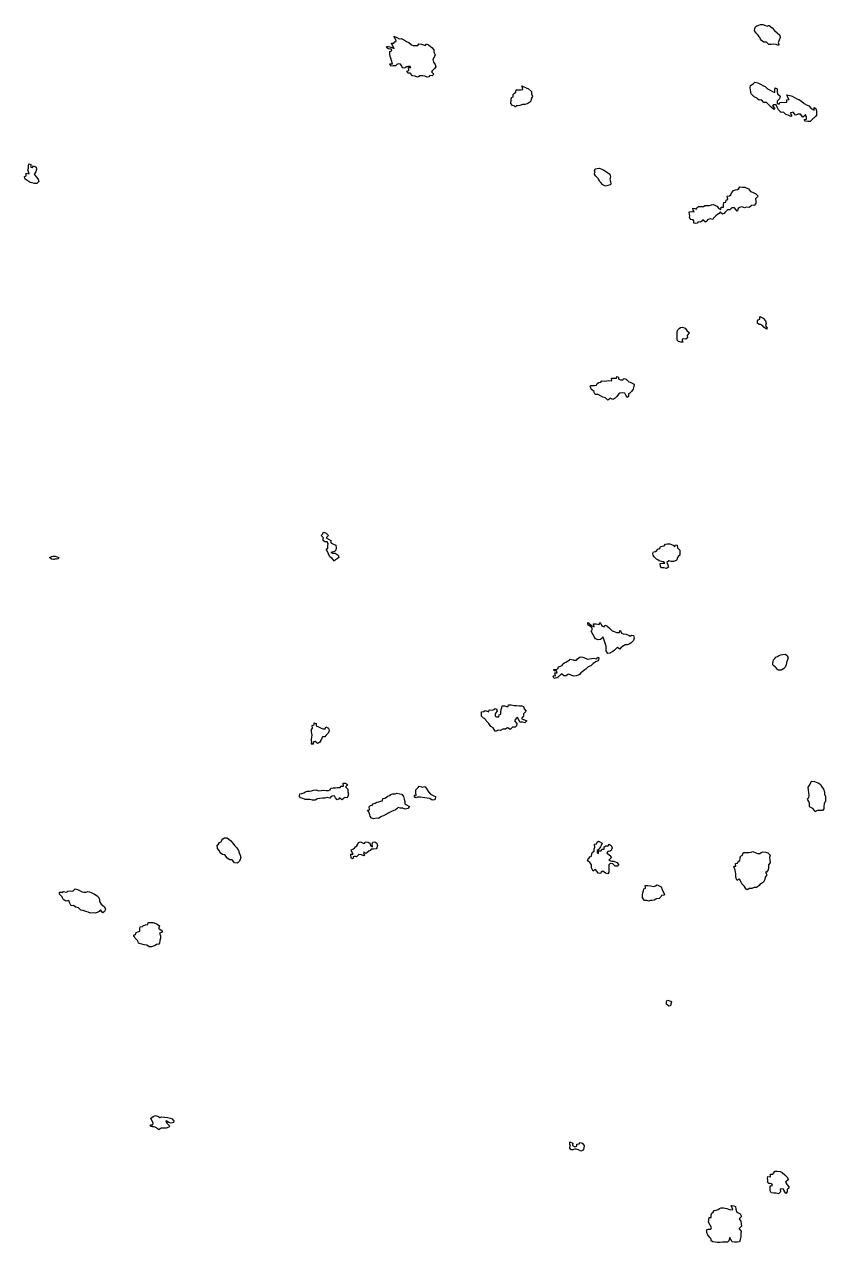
# Model space of a CAD drawing. Extents: x 450006 to 454999, y 6465006 to 6474995.
# Drawn here: x 453795 to 454452, y 6473872 to 6474870 of the extents above; entities that cross this region are included whole.
import ezdxf

# ---------------------------------------------------------------- set-up
doc = ezdxf.new("R2010")
doc.units = 0

msp = doc.modelspace()

# ---------------------------------------------------------------- linework, layer by layer
at = {"layer": '1010'}
for points in [[(454395, 6474862.5), (454394, 6474863), (454393.86, 6474864.12), (454393.34, 6474865), (454393.56, 6474866.42), (454394, 6474867.98), (454395.2, 6474868.78), (454396.76, 6474869.22), (454398.08, 6474869.9), (454400.16, 6474869.82), (454402.28, 6474869), (454403.54, 6474868.44), (454404.88, 6474869.1), (454405.28, 6474869), (454407.72, 6474867), (454409.64, 6474865), (454411.82, 6474863), (454413.98, 6474861), (454414.18, 6474859), (454413.4, 6474857), (454413, 6474855.54), (454412.56, 6474855), (454413.32, 6474853), (454413, 6474852.62), (454411, 6474853.42), (454409, 6474853.58), (454407, 6474853.34), (454405, 6474853.42), (454403, 6474855.32), (454401, 6474855.32), (454399, 6474856.66), (454398.66, 6474857), (454398.28, 6474857.7), (454397.54, 6474859), (454397, 6474859.6), (454396.24, 6474861), (454395, 6474862.5), (454395, 6474862.5)], [(454093, 6474849.9), (454091.7, 6474851), (454092.14, 6474851.84), (454093, 6474851.84), (454094.36, 6474851.62), (454096.04, 6474851), (454097.9, 6474850.08), (454097, 6474851.54), (454095.54, 6474854.44), (454097.52, 6474854.46), (454098.3, 6474855.68), (454099.54, 6474856.44), (454099, 6474857.7), (454097.7, 6474860.28), (454100.08, 6474859), (454101.86, 6474858.12), (454103.6, 6474858.38), (454106.42, 6474857), (454108, 6474855.98), (454109.98, 6474855), (454111.98, 6474853), (454113.42, 6474852.56), (454115.42, 6474852.56), (454117.32, 6474852.66), (454118.08, 6474853.9), (454120.38, 6474853.6), (454121.98, 6474853), (454123.46, 6474852.52), (454124.16, 6474853.82), (454126.08, 6474853), (454128.66, 6474851), (454130.34, 6474849), (454130.42, 6474847), (454131.56, 6474845), (454131, 6474843.52), (454130.54, 6474843), (454129.58, 6474841), (454130.18, 6474839), (454131.5, 6474837), (454131.98, 6474835), (454131, 6474833.68), (454130.06, 6474833), (454129, 6474831.92), (454128.5, 6474831), (454130.28, 6474829), (454129, 6474827.66), (454127, 6474828), (454126.36, 6474827), (454125, 6474826.52), (454123, 6474827.54), (454121, 6474827.8), (454119, 6474827.7), (454117.78, 6474827), (454117, 6474826.74), (454115, 6474827.36), (454113, 6474827.66), (454111, 6474830), (454109, 6474830), (454108.3, 6474831.68), (454110, 6474831.98), (454109.54, 6474834.44), (454111.44, 6474834.54), (454111, 6474835.46), (454109, 6474835.5), (454107.98, 6474835), (454107, 6474834.3), (454105, 6474834.08), (454103.62, 6474836.36), (454103, 6474837.34), (454101, 6474837.68), (454099.98, 6474837), (454099, 6474836), (454097, 6474835.86), (454095, 6474835.58), (454094.34, 6474837.64), (454096.5, 6474837.48), (454095.7, 6474840.28), (454095, 6474842.16), (454094.5, 6474843.48), (454094.38, 6474845.6), (454094.2, 6474847.78), (454095, 6474847.98), (454095.78, 6474848.2), (454096, 6474849), (454095, 6474849.94), (454094.28, 6474849.7), (454093, 6474849.9), (454093, 6474849.9)], [(454195, 6474803.54), (454193.5, 6474805), (454193.4, 6474806.58), (454193.66, 6474807), (454193.8, 6474808.18), (454194.14, 6474809.84), (454195.4, 6474810.58), (454195.54, 6474812.44), (454196.5, 6474813.48), (454197.52, 6474814.46), (454197.86, 6474816.12), (454199.68, 6474816.3), (454201.8, 6474816.18), (454203.36, 6474816.62), (454203, 6474817.94), (454202.54, 6474819.44), (454203.74, 6474819), (454206.16, 6474817.82), (454208, 6474817), (454210.4, 6474815), (454210.52, 6474813), (454211.16, 6474811), (454211, 6474810.32), (454210.24, 6474809), (454209.94, 6474807), (454209, 6474806.26), (454207.32, 6474805), (454207, 6474804.84), (454205, 6474804.24), (454203, 6474804.36), (454201, 6474803.42), (454199, 6474803.24), (454198.66, 6474803.32), (454197.98, 6474803), (454197.64, 6474802.34), (454197, 6474802.22), (454196.24, 6474803), (454195, 6474803.54), (454195, 6474803.54)], [(454391, 6474812.4), (454390.58, 6474813), (454390.36, 6474813.62), (454390.36, 6474815), (454390.04, 6474815.94), (454389.84, 6474818.14), (454390.12, 6474819.86), (454391.44, 6474820.54), (454392.42, 6474821.56), (454393.56, 6474822.42), (454396.08, 6474821.9), (454398.26, 6474821), (454400.2, 6474819.78), (454402.08, 6474819), (454403.98, 6474817), (454406, 6474815.98), (454407.98, 6474815), (454409.86, 6474814.12), (454410, 6474815.98), (454410.2, 6474817.78), (454411.94, 6474817), (454411.98, 6474815), (454412.12, 6474813), (454414.34, 6474811), (454413.66, 6474809), (454413, 6474808), (454411.98, 6474807), (454411.98, 6474805), (454413.4, 6474804.58), (454414, 6474805.98), (454415.76, 6474806.22), (454418, 6474805.98), (454419.76, 6474806.22), (454419.82, 6474808.16), (454421.64, 6474808.34), (454421, 6474809.42), (454419.9, 6474812.08), (454422.3, 6474811.68), (454424.18, 6474811), (454426, 6474809.98), (454427.94, 6474809), (454429.62, 6474808.36), (454431.88, 6474807), (454433.98, 6474805), (454435.9, 6474804.08), (454437.84, 6474803), (454439.7, 6474801), (454442.26, 6474799.72), (454442.32, 6474801.66), (454443.54, 6474801), (454444, 6474799), (454444.2, 6474797), (454443.98, 6474795), (454443, 6474794), (454441.98, 6474793), (454441, 6474792.36), (454439.62, 6474791), (454439, 6474790.3), (454437, 6474790.32), (454435, 6474790.46), (454434, 6474791.98), (454435.8, 6474792.18), (454436, 6474793.98), (454435, 6474796), (454434.16, 6474795), (454433, 6474793.82), (454431, 6474796.26), (454429, 6474796.3), (454427, 6474795.5), (454425, 6474798.04), (454423, 6474797.44), (454422.38, 6474797), (454423.84, 6474795), (454423, 6474794.28), (454421, 6474795.6), (454419, 6474796), (454417, 6474797.9), (454415, 6474797.74), (454413, 6474799.82), (454411.82, 6474802.16), (454411, 6474804), (454409, 6474804), (454407.98, 6474803), (454409.98, 6474801), (454409, 6474800), (454407, 6474802), (454405, 6474804), (454403, 6474806), (454401, 6474805.86), (454399, 6474808), (454397, 6474807.9), (454395.8, 6474809), (454395, 6474809.64), (454393.98, 6474810), (454393, 6474810.4), (454392.4, 6474811), (454391, 6474812.4), (454391, 6474812.4)], [(453795, 6474743.82), (453794.66, 6474745), (453794.66, 6474745.32), (453795, 6474745.26), (453796.28, 6474745.7), (453796.12, 6474747.86), (453798.5, 6474747.48), (453797.4, 6474750.58), (453798, 6474751.98), (453798, 6474753.98), (453798.4, 6474755.58), (453799.84, 6474755), (453799.98, 6474753), (453801.44, 6474752.54), (453802.08, 6474753.9), (453804.3, 6474753), (453804.54, 6474751), (453804, 6474749), (453803, 6474747.52), (453802.58, 6474747), (453804.42, 6474745), (453805.98, 6474743), (453806.56, 6474741), (453805, 6474739.62), (453803, 6474739.6), (453801, 6474739.96), (453799.74, 6474740.24), (453799, 6474740.56), (453798.6, 6474741), (453797, 6474741.9), (453795.34, 6474743), (453795, 6474743.82), (453795, 6474743.82)], [(454263, 6474745.9), (454262.02, 6474747), (454262, 6474747.98), (454262.64, 6474749), (454262.22, 6474749.76), (454262.56, 6474751.42), (454264.32, 6474751.66), (454266.06, 6474751.92), (454268.76, 6474751), (454269.62, 6474750.36), (454271.9, 6474749), (454274.62, 6474747), (454275.28, 6474745), (454275, 6474743.92), (454274.56, 6474743), (454275.26, 6474741), (454275.58, 6474739), (454275, 6474738.28), (454273, 6474737.84), (454271, 6474737.24), (454269, 6474738.26), (454267, 6474740.56), (454266.56, 6474741), (454266.24, 6474741.74), (454265.44, 6474743), (454265, 6474743.52), (454263.6, 6474745), (454263, 6474745.9), (454263, 6474745.9)], [(454341, 6474709.9), (454340.38, 6474711), (454340.06, 6474711.92), (454340.26, 6474713), (454339.9, 6474714.08), (454339.62, 6474716.36), (454341.52, 6474716.46), (454343.74, 6474716.24), (454343, 6474717.74), (454342.64, 6474719.34), (454344.24, 6474719), (454345.42, 6474718.56), (454346.36, 6474719.62), (454347.36, 6474720.62), (454349.38, 6474720.6), (454351.46, 6474720.52), (454352.54, 6474721.44), (454354.46, 6474721.52), (454356.42, 6474721.56), (454358, 6474721.98), (454359.58, 6474722.4), (454362.4, 6474721), (454364.16, 6474719), (454365.76, 6474718.22), (454366, 6474719.98), (454367.76, 6474720.22), (454367.96, 6474722.02), (454368.08, 6474723.9), (454369.74, 6474724.24), (454370.08, 6474725.9), (454371.42, 6474726.56), (454371, 6474728), (454370.74, 6474729.24), (454372.72, 6474729.26), (454373.8, 6474730.18), (454374.32, 6474731.66), (454375.24, 6474732.74), (454376.1, 6474733.88), (454377.56, 6474734.42), (454379.38, 6474734.6), (454380.54, 6474735.44), (454381.28, 6474736.7), (454383.38, 6474736.6), (454385.44, 6474736.54), (454388.48, 6474735), (454390.08, 6474733), (454391.58, 6474732.4), (454394.28, 6474731), (454396.26, 6474729), (454395, 6474727.62), (454393.98, 6474727), (454394.26, 6474725), (454394.28, 6474723), (454393, 6474721.52), (454391, 6474721.6), (454390.36, 6474721), (454389, 6474719.7), (454387, 6474720.02), (454385, 6474719.68), (454383, 6474720.32), (454381, 6474719.76), (454379.96, 6474719), (454379.46, 6474717), (454379, 6474716.7), (454377.9, 6474718.08), (454377, 6474719.54), (454375, 6474719.66), (454374.16, 6474719), (454373, 6474717.82), (454371, 6474717.94), (454370.28, 6474717), (454369, 6474715.7), (454368.4, 6474715), (454367, 6474714.26), (454365, 6474715.9), (454364.24, 6474715), (454363, 6474714.04), (454361.68, 6474713), (454361, 6474712.4), (454359.78, 6474711), (454359, 6474709.92), (454357, 6474710.54), (454355, 6474710.06), (454354.16, 6474709), (454353, 6474707.68), (454351, 6474709.66), (454350.3, 6474709), (454349, 6474707.68), (454347, 6474707.94), (454346.18, 6474707), (454345, 6474706.68), (454343.62, 6474707), (454343.58, 6474708.4), (454343.62, 6474709), (454343, 6474709.62), (454342.28, 6474709.7), (454341, 6474709.9), (454341, 6474709.9)], [(454397, 6474623.96), (454395.8, 6474625), (454395.8, 6474626.18), (454395.76, 6474627), (454396.3, 6474627.68), (454397.6, 6474628.38), (454397.54, 6474630.44), (454400.44, 6474629), (454402.16, 6474627), (454402.76, 6474625), (454402.28, 6474623), (454403.68, 6474621), (454403, 6474620.08), (454402, 6474621), (454401, 6474621.7), (454399.7, 6474623), (454399, 6474623.32), (454398.18, 6474623.8), (454397, 6474623.96), (454397, 6474623.96)], [(454331, 6474610), (454329.96, 6474611), (454329.82, 6474612.16), (454330, 6474613), (454330, 6474613.98), (454330, 6474615.98), (454330, 6474617.98), (454330.32, 6474619.66), (454331.4, 6474620.58), (454332.56, 6474621.42), (454334.28, 6474621.7), (454336.3, 6474621), (454337.7, 6474619), (454339.94, 6474617), (454339, 6474616), (454337.98, 6474615), (454338.24, 6474613), (454337, 6474612), (454335, 6474612.32), (454333.94, 6474612.04), (454334.06, 6474611), (454334.46, 6474609.52), (454333, 6474609.52), (454332.16, 6474609.82), (454331, 6474610), (454331, 6474610)], [(454259, 6474572), (454258.42, 6474573), (454258.52, 6474573.46), (454259, 6474573.84), (454260, 6474573.98), (454262, 6474573.98), (454263.76, 6474574.22), (454264.36, 6474575.62), (454265.64, 6474576.34), (454267.36, 6474576.62), (454268.08, 6474577.9), (454270.58, 6474577.4), (454272.08, 6474577.9), (454273.9, 6474578.08), (454276.24, 6474577.74), (454275.94, 6474580.04), (454278.06, 6474579.92), (454280.16, 6474579.82), (454280.54, 6474581.44), (454281.5, 6474581), (454281.98, 6474579), (454283.4, 6474578.58), (454285.32, 6474578.66), (454286.38, 6474579.6), (454287.98, 6474579), (454290.34, 6474577), (454291.4, 6474576.58), (454294.58, 6474575), (454294.4, 6474573), (454293.82, 6474571), (454293, 6474569.92), (454292.36, 6474569), (454291, 6474567.62), (454290.04, 6474567), (454289.84, 6474565), (454289, 6474564.1), (454287.9, 6474566.08), (454287, 6474567.72), (454285, 6474567.82), (454283, 6474567.68), (454282.16, 6474567), (454281, 6474565.88), (454280.48, 6474565), (454279, 6474563.46), (454278.16, 6474563), (454277, 6474562.56), (454275, 6474563.64), (454274.58, 6474563), (454273, 6474562.04), (454271, 6474563.94), (454269, 6474564.38), (454267, 6474565.46), (454265, 6474566.54), (454263, 6474566.7), (454262.26, 6474567), (454261.9, 6474568.08), (454261.76, 6474569), (454261, 6474569.44), (454259.44, 6474571), (454259, 6474572), (454259, 6474572)], [(454039, 6474450), (454038.1, 6474451), (454038.44, 6474451.54), (454039, 6474451.98), (454039.44, 6474452.54), (454040.16, 6474453.82), (454041.98, 6474453), (454044.04, 6474451), (454043, 6474449.94), (454041.98, 6474449), (454044, 6474447.98), (454045.98, 6474447), (454045.98, 6474445), (454048, 6474443.98), (454049.98, 6474443), (454050.3, 6474441), (454050.12, 6474439), (454049, 6474437.78), (454047, 6474437.32), (454045.98, 6474437), (454047.32, 6474436.66), (454049.5, 6474436.48), (454052.02, 6474435), (454052.58, 6474433), (454051, 6474431.86), (454049.54, 6474431), (454049, 6474429.9), (454047, 6474432.04), (454045, 6474433.6), (454043.98, 6474436), (454043, 6474438.38), (454042.12, 6474439.86), (454043.44, 6474440.54), (454043.56, 6474442.42), (454043.62, 6474444.36), (454043, 6474445.94), (454042.28, 6474445.7), (454041, 6474445.7), (454039.7, 6474447), (454039.7, 6474448.28), (454040, 6474449), (454039, 6474450), (454039, 6474450)], [(454311, 6474433.4), (454310.08, 6474435), (454310.02, 6474435.96), (454310.16, 6474437), (454310.4, 6474437.58), (454312.04, 6474437.94), (454313.22, 6474438.76), (454314.06, 6474439.92), (454315.62, 6474440.36), (454316.08, 6474441.9), (454317.62, 6474442.36), (454319.32, 6474442.66), (454320.2, 6474443.78), (454321.68, 6474444.3), (454323.76, 6474444.22), (454326.5, 6474443), (454327.88, 6474442.1), (454328.5, 6474443.48), (454329.98, 6474443), (454330.1, 6474441), (454332.12, 6474439), (454332.16, 6474437), (454332.16, 6474435), (454331, 6474434.12), (454330.08, 6474433), (454329.56, 6474431), (454329, 6474430.6), (454327, 6474429.8), (454325, 6474429.7), (454323, 6474430.16), (454321.52, 6474429), (454322.22, 6474427), (454322.76, 6474425), (454321, 6474423.96), (454319, 6474424.5), (454317, 6474424.64), (454316.28, 6474425.7), (454315.92, 6474428.06), (454317.7, 6474428.28), (454319.66, 6474428.32), (454319, 6474429.48), (454317, 6474429.84), (454315.98, 6474430), (454315, 6474430.32), (454314.08, 6474431), (454313, 6474431.52), (454311.46, 6474433), (454311, 6474433.4), (454311, 6474433.4)], [(453817, 6474431.72), (453815.38, 6474433), (453816.52, 6474433.46), (453817, 6474433.72), (453817.94, 6474434.04), (453819.84, 6474434.14), (453822.8, 6474433), (453822.12, 6474431.86), (453821, 6474431.66), (453820.22, 6474431.76), (453819, 6474431.22), (453818.6, 6474431.38), (453817, 6474431.72), (453817, 6474431.72)], [(454257, 6474377.62), (454256.52, 6474379), (454256.6, 6474379.38), (454257, 6474379.64), (454257.78, 6474379), (454259.8, 6474377), (454261.74, 6474376.24), (454261.4, 6474378.58), (454263.4, 6474378.58), (454266, 6474377.98), (454266.38, 6474379.6), (454267.4, 6474379), (454268.02, 6474377), (454269.94, 6474376.04), (454270.44, 6474377.54), (454272.18, 6474377), (454274.44, 6474375), (454276.66, 6474373), (454277.4, 6474372.58), (454280.54, 6474371.44), (454282.48, 6474371.5), (454282.76, 6474373.22), (454283.5, 6474373), (454284.1, 6474371), (454285.64, 6474370.34), (454287.96, 6474370.02), (454290.48, 6474369), (454291.44, 6474368.54), (454292.52, 6474369.46), (454293.98, 6474369), (454294.48, 6474367), (454294.18, 6474365), (454293, 6474363.8), (454292.18, 6474363), (454291, 6474362.24), (454289, 6474361.34), (454287, 6474361.34), (454286.36, 6474361), (454285, 6474360.16), (454283.74, 6474359), (454283, 6474357.76), (454281, 6474359.36), (454280.34, 6474359), (454279, 6474357.64), (454278.54, 6474357), (454277, 6474356.02), (454275.42, 6474355), (454275, 6474354.52), (454273, 6474354.32), (454271.62, 6474356.36), (454271.56, 6474358.42), (454271.56, 6474360.42), (454271, 6474362), (454270.5, 6474363.48), (454269.8, 6474366.18), (454269, 6474368), (454268.38, 6474367), (454267, 6474365.74), (454265, 6474365.38), (454263, 6474366.2), (454262.18, 6474367.8), (454261, 6474369.58), (454259.42, 6474372.56), (454259.84, 6474373), (454260.1, 6474373.88), (454260.26, 6474375), (454259, 6474376.26), (454258, 6474377), (454257, 6474377.62), (454257, 6474377.62)], [(454229, 6474333.7), (454228.58, 6474335), (454228.3, 6474335.68), (454229, 6474336.28), (454230, 6474335.98), (454229.64, 6474338.34), (454231.62, 6474338.36), (454231, 6474340), (454229, 6474340.16), (454228.76, 6474341.22), (454230.66, 6474341.32), (454232.16, 6474341.82), (454232.56, 6474343.42), (454234.1, 6474343.88), (454235.64, 6474344.34), (454236.12, 6474345.86), (454237.4, 6474346.58), (454238.72, 6474347.26), (454239.88, 6474348.1), (454241.26, 6474348.72), (454242.22, 6474349.76), (454244.66, 6474349), (454245.24, 6474348.74), (454247.22, 6474348.76), (454248.14, 6474349.84), (454249.32, 6474350.66), (454250.42, 6474351.56), (454252.64, 6474351.34), (454253.38, 6474351), (454256.26, 6474349.72), (454258.1, 6474349.88), (454259.82, 6474350.16), (454261.36, 6474350.62), (454263.94, 6474350.04), (454264.54, 6474351.44), (454265.54, 6474351), (454265.4, 6474349), (454265, 6474348.26), (454263, 6474347.36), (454262.24, 6474347), (454261, 6474346.1), (454259.92, 6474345), (454259, 6474344.18), (454257, 6474343.26), (454256.54, 6474343), (454255, 6474341.46), (454254.22, 6474341), (454253, 6474339.98), (454251.74, 6474339), (454251, 6474338.52), (454249.74, 6474337), (454249, 6474336.44), (454247, 6474335.9), (454245, 6474335.84), (454243, 6474336.48), (454241, 6474337.32), (454240.22, 6474337), (454239, 6474336.12), (454237, 6474336.02), (454235, 6474337.54), (454234.36, 6474337), (454233, 6474335.62), (454232.48, 6474335.5), (454231.98, 6474335), (454231.82, 6474334.16), (454231, 6474334.44), (454229.8, 6474334.18), (454229, 6474333.7), (454229, 6474333.7)], [(454409, 6474344.1), (454408.42, 6474345), (454408.28, 6474345.7), (454408.24, 6474347), (454408.6, 6474347.38), (454408.74, 6474349.24), (454409.82, 6474350.16), (454410.78, 6474351.2), (454412.12, 6474351.86), (454413.24, 6474352.74), (454414.86, 6474353.12), (454416.56, 6474353.42), (454418.32, 6474353.66), (454419.66, 6474353), (454420.8, 6474351), (454420.44, 6474349), (454419.48, 6474347), (454419.2, 6474345), (454419, 6474344.42), (454418.32, 6474343), (454417, 6474341.64), (454415.8, 6474341), (454415, 6474340.6), (454413.24, 6474340.74), (454413, 6474340.74), (454412.52, 6474341), (454411, 6474342.52), (454410.42, 6474343), (454409, 6474344.1), (454409, 6474344.1)], [(454171, 6474301.36), (454169.36, 6474303), (454169.36, 6474304.62), (454169.32, 6474305), (454169.38, 6474306.6), (454171.24, 6474306.74), (454172.44, 6474307.54), (454174.22, 6474307), (454175.42, 6474306.56), (454175.8, 6474308.18), (454178.2, 6474307.78), (454179.52, 6474308.46), (454180.66, 6474309.32), (454181.84, 6474309), (454182.26, 6474307), (454181, 6474305.52), (454180.74, 6474305), (454180.66, 6474303), (454181.66, 6474302.32), (454183.64, 6474302.34), (454183.96, 6474304.02), (454185.32, 6474304.66), (454185.42, 6474306.56), (454185.6, 6474308.38), (454186.14, 6474309.84), (454186.44, 6474311.54), (454188.52, 6474311.46), (454190.04, 6474311), (454191.2, 6474310.78), (454191.68, 6474312.3), (454193.66, 6474312.32), (454196.3, 6474311.68), (454198.18, 6474311.8), (454200.54, 6474311.44), (454202.64, 6474311.34), (454203.98, 6474311), (454204.32, 6474309), (454205.98, 6474307), (454205, 6474306), (454203.98, 6474305), (454203.98, 6474303), (454203, 6474302), (454202.24, 6474301), (454203.36, 6474300.62), (454206.62, 6474299), (454205, 6474297.36), (454203, 6474297.94), (454201, 6474298.08), (454200, 6474299.98), (454199, 6474301.82), (454197.98, 6474301), (454197, 6474300), (454196.56, 6474299), (454198.48, 6474297), (454198.02, 6474295), (454197, 6474294.04), (454195, 6474294), (454194.02, 6474293), (454193, 6474291.96), (454191, 6474293.38), (454190.16, 6474293), (454189, 6474292.22), (454187, 6474292.2), (454185, 6474291.32), (454183, 6474291.5), (454181.92, 6474291), (454181, 6474290.36), (454179.9, 6474292.08), (454179, 6474293.44), (454177, 6474294.54), (454175.98, 6474296), (454175.44, 6474297), (454175, 6474297.38), (454173.38, 6474299), (454173, 6474300), (454172, 6474301), (454171, 6474301.36), (454171, 6474301.36)], [(454031, 6474279.74), (454029.9, 6474281), (454030.38, 6474281.6), (454029.98, 6474283), (454030.06, 6474283.92), (454030.34, 6474285.64), (454030.52, 6474287.46), (454030, 6474289.98), (454030.08, 6474291.9), (454030.78, 6474293.2), (454030.7, 6474295.28), (454032.16, 6474295.82), (454032.36, 6474297.62), (454033.98, 6474297), (454033.98, 6474295), (454035.9, 6474294.08), (454038.08, 6474293), (454039.42, 6474292.56), (454041.34, 6474292.64), (454041.7, 6474294.28), (454043.98, 6474293), (454044.46, 6474291), (454043.66, 6474289), (454043, 6474288.18), (454041.76, 6474287), (454041, 6474286.08), (454039, 6474285.98), (454038.42, 6474285), (454037.76, 6474283), (454037, 6474281.78), (454036.12, 6474281), (454035, 6474280.68), (454034.52, 6474281), (454033, 6474282.1), (454031.94, 6474282.04), (454031.56, 6474281), (454031.34, 6474280.64), (454031, 6474279.74), (454031, 6474279.74)], [(454021, 6474236.16), (454020.18, 6474237), (454020.14, 6474237.84), (454020.52, 6474239), (454020.64, 6474239.34), (454022.28, 6474239.7), (454023.86, 6474240.12), (454025.16, 6474240.82), (454026.56, 6474241.42), (454028.38, 6474241.6), (454030.14, 6474241.84), (454031.7, 6474242.28), (454033.5, 6474242.48), (454036.14, 6474241.84), (454038.04, 6474241.94), (454039.76, 6474242.22), (454042, 6474241.98), (454043.9, 6474242.08), (454045.32, 6474242.66), (454046.04, 6474243.94), (454047.74, 6474244.24), (454049.68, 6474244.3), (454051.5, 6474244.48), (454053.56, 6474244.42), (454054.34, 6474245.64), (454056.3, 6474245.68), (454056, 6474247.98), (454058, 6474247.98), (454059.48, 6474247), (454059, 6474246.06), (454057.92, 6474245), (454059.8, 6474243), (454059.96, 6474241), (454060.36, 6474239), (454059.98, 6474237), (454059, 6474236), (454057, 6474236.24), (454055.74, 6474235), (454055, 6474234.3), (454053, 6474236), (454052.28, 6474235), (454051, 6474234.4), (454049.86, 6474236.12), (454049, 6474237.58), (454047, 6474237.36), (454046.24, 6474237), (454045, 6474235.74), (454043, 6474236.26), (454041, 6474235.62), (454039, 6474235.7), (454037, 6474235.48), (454035, 6474235.32), (454034.44, 6474235), (454033, 6474234.02), (454031, 6474234.12), (454029, 6474234.68), (454027, 6474234.78), (454025.2, 6474234.78), (454025, 6474234.76), (454024.34, 6474235), (454023, 6474235.58), (454022.1, 6474235.88), (454021, 6474236.16), (454021, 6474236.16)], [(454115, 6474236.4), (454114.4, 6474237), (454114.24, 6474237.74), (454115, 6474238.48), (454116, 6474237.98), (454115.52, 6474240.46), (454115.5, 6474242.48), (454116.52, 6474243.46), (454117.5, 6474244.48), (454118.4, 6474245.58), (454120.24, 6474245), (454121.24, 6474244.74), (454122.74, 6474245.24), (454123.24, 6474245), (454124.74, 6474243), (454125.92, 6474241), (454127.56, 6474239), (454130.36, 6474237.62), (454131.72, 6474237), (454131.58, 6474235), (454131, 6474234.28), (454129, 6474234.16), (454127, 6474235.5), (454125, 6474235.62), (454123, 6474235.98), (454121, 6474236.28), (454119.38, 6474236.6), (454119, 6474236.66), (454117.32, 6474236.66), (454117, 6474236.58), (454115.88, 6474236.1), (454115, 6474236.4), (454115, 6474236.4)], [(454437, 6474234.5), (454436.8, 6474235), (454436.78, 6474235.2), (454437, 6474235.54), (454437.72, 6474236.26), (454438.12, 6474237.86), (454437.82, 6474240.16), (454437.64, 6474242.34), (454437.24, 6474244.74), (454438.14, 6474245.84), (454438.78, 6474247.2), (454439.44, 6474248.54), (454440.38, 6474249.6), (454442.58, 6474249.4), (454443.76, 6474249), (454446.06, 6474247.92), (454447.4, 6474247), (454448.44, 6474245), (454449.82, 6474243), (454450.74, 6474241), (454450.74, 6474239), (454451.36, 6474237), (454451.6, 6474235), (454451.38, 6474233), (454451, 6474232.4), (454450.28, 6474231), (454450.2, 6474229), (454450.2, 6474227), (454449, 6474225.54), (454447, 6474225.66), (454445, 6474225.52), (454443.7, 6474225), (454443, 6474224.66), (454442.38, 6474225.6), (454441, 6474227.4), (454439, 6474228.46), (454438.5, 6474229), (454438.36, 6474229.62), (454438.34, 6474231), (454438.26, 6474231.72), (454437.9, 6474233), (454437, 6474234.5), (454437, 6474234.5)], [(454077, 6474224.46), (454076.58, 6474225), (454076.08, 6474225.9), (454077, 6474225.98), (454077.52, 6474226.46), (454077.38, 6474228.6), (454078.36, 6474229.62), (454079.86, 6474230.12), (454080.74, 6474231.24), (454082.4, 6474231.58), (454083.54, 6474232.44), (454085.18, 6474232.8), (454086.82, 6474233.16), (454088.42, 6474233.56), (454088.6, 6474235.38), (454090.26, 6474235.72), (454091.52, 6474236.46), (454092.7, 6474237.28), (454093.92, 6474238.06), (454095.22, 6474238.76), (454096.7, 6474239.28), (454098.76, 6474239.22), (454100.16, 6474239.82), (454102.56, 6474239.42), (454104.16, 6474239), (454105.58, 6474237), (454106.02, 6474235), (454106.66, 6474233), (454106.6, 6474231), (454107.34, 6474230.64), (454110.38, 6474229), (454109, 6474227.34), (454108.08, 6474227), (454107, 6474226.7), (454105, 6474227.54), (454103, 6474227.62), (454101, 6474227.98), (454099.92, 6474227), (454099, 6474226.18), (454097, 6474225.48), (454096.08, 6474225), (454095, 6474224.42), (454093, 6474223.44), (454092.24, 6474223), (454091, 6474222.44), (454089, 6474221.32), (454088.08, 6474221), (454087, 6474220.56), (454085, 6474219.22), (454083, 6474219.34), (454081.98, 6474219), (454081, 6474218.74), (454080.22, 6474219), (454079, 6474219.66), (454078.08, 6474221), (454077.92, 6474222.06), (454077.76, 6474223), (454077, 6474224.46), (454077, 6474224.46)], [(453953, 6474194.4), (453952.9, 6474195), (453952.9, 6474195.08), (453952.72, 6474197), (453952.62, 6474197.36), (453953.9, 6474198.08), (453954.66, 6474199.32), (453955.9, 6474200.08), (453956.66, 6474201.32), (453957.48, 6474202.5), (453958.74, 6474203.24), (453960.82, 6474203.16), (453961.16, 6474203), (453963.64, 6474201), (453965.54, 6474199), (453966.82, 6474197), (453968.8, 6474195), (453970.26, 6474193), (453970.8, 6474191), (453971.5, 6474189), (453972.06, 6474187), (453971.32, 6474185), (453971, 6474184.1), (453969.96, 6474183), (453969, 6474182.42), (453967, 6474182.66), (453966, 6474183.98), (453965, 6474185.18), (453963, 6474185.22), (453961, 6474186.66), (453960, 6474187.98), (453959, 6474189.22), (453958.74, 6474189.24), (453957, 6474189.46), (453955.24, 6474191), (453955, 6474192), (453954.4, 6474193), (453953, 6474194.4), (453953, 6474194.4)], [(454063, 6474186.44), (454062.68, 6474187), (454062.52, 6474187.46), (454062.38, 6474189), (454062.2, 6474189.78), (454064.18, 6474189.8), (454063, 6474192.32), (454062.6, 6474193.38), (454063.96, 6474194.02), (454065.32, 6474194.66), (454066.16, 6474195.82), (454067.32, 6474196.66), (454067.96, 6474198.02), (454068.52, 6474199.46), (454070.12, 6474199.86), (454072.54, 6474199), (454073.42, 6474198.56), (454074.06, 6474199.92), (454076.4, 6474199.58), (454077.98, 6474199), (454078.34, 6474197), (454080, 6474195.98), (454079.84, 6474198.14), (454080.32, 6474199.66), (454082, 6474199.98), (454083.76, 6474199), (454084.26, 6474197), (454083.52, 6474195), (454083, 6474194.3), (454081, 6474194.06), (454079, 6474193.92), (454078.14, 6474193), (454077, 6474192.3), (454075.42, 6474191), (454075, 6474190.38), (454073, 6474191.5), (454072.66, 6474191), (454073.6, 6474189), (454073, 6474188.42), (454071, 6474189.32), (454069, 6474189.58), (454068.32, 6474189), (454067, 6474187.66), (454066.14, 6474187.84), (454065, 6474187.84), (454064.3, 6474187.68), (454064.12, 6474187), (454064.04, 6474185.94), (454063, 6474186.44), (454063, 6474186.44)], [(454257, 6474184.2), (454256.32, 6474185), (454256.6, 6474185.38), (454257, 6474186.08), (454257.54, 6474186.44), (454258.32, 6474187.66), (454259.66, 6474188.32), (454259.96, 6474190.02), (454260.46, 6474191.52), (454261.78, 6474192.2), (454261.78, 6474194.2), (454262.28, 6474195.7), (454262, 6474197.98), (454263.78, 6474198.2), (454264.26, 6474199.72), (454265.36, 6474200.62), (454268.36, 6474199), (454267.64, 6474197), (454267, 6474196), (454266.54, 6474195), (454265, 6474193.44), (454264.3, 6474193), (454264.2, 6474191), (454265.44, 6474190.54), (454265.32, 6474192.66), (454267.48, 6474192.5), (454268, 6474193.98), (454269.98, 6474194), (454270.06, 6474195.92), (454271.38, 6474196.6), (454273.32, 6474196.66), (454274, 6474197.98), (454275.68, 6474197), (454276.66, 6474195), (454275.78, 6474193), (454275, 6474192.22), (454273, 6474191.94), (454272.34, 6474191), (454274.38, 6474189), (454276.06, 6474187), (454275, 6474185.92), (454273.98, 6474185), (454275.9, 6474184.08), (454277.86, 6474184.12), (454280.38, 6474183), (454281.98, 6474181), (454281, 6474180), (454279, 6474180), (454277, 6474181.9), (454275, 6474182.2), (454273.78, 6474181), (454273.86, 6474179), (454273.74, 6474177), (454273.9, 6474175), (454273, 6474173.84), (454271, 6474174.16), (454269, 6474175.98), (454267.48, 6474175), (454267, 6474174), (454265, 6474174.22), (454264, 6474175.98), (454263, 6474177.4), (454261.98, 6474177), (454261, 6474176.02), (454260, 6474177.98), (454259.52, 6474179), (454259.52, 6474180.46), (454259.76, 6474181), (454259, 6474181.88), (454258.16, 6474183), (454257, 6474184.2), (454257, 6474184.2)], [(454377, 6474178), (454376.5, 6474179), (454376.28, 6474179.7), (454377, 6474179.98), (454377.92, 6474180.06), (454377.8, 6474182.18), (454379.38, 6474182.6), (454380, 6474183.98), (454381.32, 6474184.66), (454381.6, 6474186.38), (454381.82, 6474188.16), (454383.24, 6474188.74), (454383.78, 6474190.2), (454384.66, 6474191.32), (454386.74, 6474191.24), (454388.66, 6474191.32), (454390.58, 6474191.4), (454391.86, 6474192.12), (454394.42, 6474191), (454395.7, 6474190.28), (454397.64, 6474190.34), (454398.74, 6474191.24), (454400.14, 6474191.84), (454402.5, 6474191.48), (454404.08, 6474191), (454406.08, 6474189), (454405.7, 6474187), (454405.86, 6474185), (454405.98, 6474183), (454405, 6474181.46), (454404.66, 6474181), (454404.74, 6474179), (454404.56, 6474177), (454403, 6474175.24), (454402.24, 6474175), (454403.3, 6474173), (454403, 6474172.38), (454401.96, 6474171), (454401.76, 6474169), (454401, 6474167.54), (454400.54, 6474167), (454399, 6474165.84), (454397.56, 6474165), (454397, 6474164.18), (454395.8, 6474163), (454395, 6474162.64), (454393, 6474162.66), (454391, 6474161.76), (454389, 6474161.72), (454387.78, 6474161), (454387, 6474160.56), (454385.96, 6474162.02), (454385, 6474163.48), (454383, 6474165.54), (454381.54, 6474168.44), (454381, 6474169.4), (454379.98, 6474169), (454379, 6474168.16), (454378.14, 6474169.84), (454378.1, 6474171.88), (454377.86, 6474173), (454377.86, 6474174.12), (454377.76, 6474175), (454377.54, 6474176.44), (454377.38, 6474177), (454377, 6474178), (454377, 6474178)], [(453825, 6474155.38), (453823.38, 6474157), (453823.38, 6474158.6), (453825, 6474158.6), (453825.5, 6474158.48), (453826.62, 6474159.36), (453827.98, 6474159), (453829.36, 6474158.62), (453830.44, 6474159.54), (453832.12, 6474159.86), (453834.34, 6474159.64), (453835.44, 6474160.54), (453836.4, 6474161.58), (453838.22, 6474161), (453839.96, 6474160.02), (453842.02, 6474159), (453843.38, 6474158.6), (453845.24, 6474158.74), (453846.66, 6474159.32), (453847.98, 6474159), (453849.46, 6474158.52), (453852.22, 6474157), (453854.32, 6474155.66), (453855.22, 6474155), (453856.18, 6474153), (453856.32, 6474151), (453857.66, 6474149), (453860.04, 6474147), (453861.24, 6474145), (453861, 6474143.94), (453860.32, 6474143), (453859, 6474141.82), (453857, 6474144.12), (453855.86, 6474143), (453855, 6474142.24), (453853, 6474141.5), (453851, 6474141.74), (453849, 6474141.44), (453847, 6474142.36), (453845, 6474142.76), (453843, 6474143.6), (453841, 6474144.06), (453839, 6474145.88), (453837, 6474146.4), (453835, 6474147.74), (453833, 6474147.4), (453831.66, 6474150.32), (453831, 6474152.02), (453829, 6474151.4), (453827.98, 6474152), (453827, 6474152.5), (453826.52, 6474153), (453826, 6474153.98), (453825.7, 6474155), (453825, 6474155.38), (453825, 6474155.38)], [(454303, 6474151.92), (454302.2, 6474153), (454301.52, 6474154.46), (454301.56, 6474155), (454301.52, 6474156.46), (454301.78, 6474158.2), (454302.28, 6474159.7), (454302.44, 6474161.54), (454304, 6474161.98), (454303.7, 6474164.28), (454305.9, 6474164.08), (454308.14, 6474163.84), (454310.6, 6474163.38), (454312.18, 6474163.8), (454313.34, 6474164.64), (454316.66, 6474163), (454317.68, 6474161), (454318.5, 6474159), (454319.38, 6474157), (454319, 6474156.24), (454317, 6474156), (454316.44, 6474155), (454315, 6474153.56), (454313, 6474153.32), (454312.3, 6474153), (454311, 6474152.14), (454309, 6474151.8), (454308.14, 6474151.84), (454307, 6474151.54), (454306.54, 6474151.44), (454305, 6474151.92), (454303.98, 6474152), (454303, 6474151.92), (454303, 6474151.92)], [(453885, 6474122), (453884.5, 6474123), (453884.54, 6474123.44), (453885, 6474123.78), (453885.86, 6474124.12), (453886.4, 6474125.58), (453887.76, 6474126.22), (453889.32, 6474126.66), (453889.34, 6474128.64), (453889.62, 6474130.36), (453891.42, 6474130.56), (453892.46, 6474131.52), (453893.9, 6474132.08), (453895.84, 6474132.14), (453896.12, 6474133.86), (453898.06, 6474133.92), (453900.18, 6474133.8), (453902.38, 6474133), (453903.44, 6474132.54), (453905.48, 6474131), (453905, 6474129.44), (453904.78, 6474129), (453905.22, 6474128.76), (453907.82, 6474127), (453907, 6474125.58), (453905.58, 6474125), (453906.28, 6474123), (453906.2, 6474121), (453905.64, 6474119), (453905.36, 6474117), (453905, 6474116.16), (453903, 6474115.72), (453901.92, 6474115), (453901, 6474114.72), (453899, 6474113.92), (453897, 6474114.04), (453895, 6474115.24), (453893, 6474115.54), (453891, 6474116.16), (453889, 6474116.54), (453888.16, 6474117), (453888, 6474117.98), (453887.46, 6474119), (453887, 6474119.56), (453885.56, 6474121), (453885, 6474122), (453885, 6474122)], [(454323, 6474065.3), (454321.2, 6474067), (454321.2, 6474068.78), (454321.22, 6474069), (454321.64, 6474070.34), (454324.62, 6474069.36), (454325.36, 6474069), (454325.24, 6474068.74), (454325, 6474068), (454324.76, 6474067.22), (454324.78, 6474067), (454324.48, 6474065.5), (454323, 6474065.3), (454323, 6474065.3)], [(453899, 6473966.64), (453898, 6473967), (453898, 6473967.98), (453899, 6473967.98), (453900, 6473967.98), (453900.18, 6473969.8), (453899, 6473972.22), (453898.42, 6473973.56), (453899.52, 6473974.46), (453900.74, 6473975.24), (453902.16, 6473975.82), (453904.56, 6473975), (453905.82, 6473974.16), (453907.42, 6473974.56), (453909.62, 6473974.36), (453912.06, 6473973.92), (453914.46, 6473973.52), (453915.78, 6473973), (453917.3, 6473971), (453917, 6473969.88), (453915, 6473969.44), (453913, 6473969.96), (453911, 6473971.24), (453910.6, 6473971), (453911.84, 6473969), (453913.98, 6473967), (453913, 6473966.2), (453911, 6473965.42), (453909, 6473965.38), (453907, 6473965.42), (453906.3, 6473965), (453905, 6473964), (453903.42, 6473965), (453903, 6473965.5), (453901.98, 6473966), (453901, 6473966.32), (453899.66, 6473966.32), (453899, 6473966.64), (453899, 6473966.64)], [(454243, 6473947.58), (454241.8, 6473949), (454241.92, 6473950.06), (454242.34, 6473951), (454242, 6473951.98), (454241.8, 6473954.18), (454244.4, 6473953), (454243.98, 6473951), (454245.96, 6473950.02), (454247.48, 6473950.5), (454247.74, 6473952.24), (454249.4, 6473952.58), (454250.36, 6473953.62), (454251.98, 6473953), (454253.62, 6473951), (454253.32, 6473949), (454253, 6473948), (454252.14, 6473947), (454251, 6473946.36), (454249, 6473947.48), (454248.02, 6473947.96), (454247, 6473948.02), (454246, 6473947.98), (454245, 6473947.9), (454244.4, 6473947.58), (454243, 6473947.58), (454243, 6473947.58)], [(454405, 6473920), (454404, 6473921), (454404.22, 6473921.76), (454404.14, 6473923), (454404, 6473923.98), (454404.2, 6473925.78), (454406.42, 6473925.56), (454406.3, 6473927.68), (454408.32, 6473927.66), (454409.24, 6473928.74), (454409.88, 6473930.1), (454411.94, 6473930.04), (454414.28, 6473929.7), (454415.94, 6473929), (454418.18, 6473927), (454420.46, 6473925), (454420.78, 6473923), (454419, 6473921.2), (454418.66, 6473921), (454420.18, 6473919), (454421.64, 6473917), (454421, 6473915.74), (454419.98, 6473915), (454420.12, 6473913), (454419, 6473911.74), (454417.44, 6473914.54), (454417, 6473915.4), (454415, 6473915.72), (454414.44, 6473915), (454414.5, 6473913), (454413, 6473911.48), (454411, 6473912), (454409, 6473911.92), (454407, 6473912.22), (454406, 6473913.98), (454406, 6473915.98), (454406, 6473917.98), (454407, 6473917.98), (454407.76, 6473918.22), (454408, 6473919), (454407, 6473919.62), (454405.98, 6473920), (454405, 6473920), (454405, 6473920)], [(454355, 6473878), (454354.5, 6473879), (454354.16, 6473879.82), (454354.16, 6473881), (454354, 6473881.98), (454355.5, 6473882.48), (454357.38, 6473882.6), (454358.06, 6473883.92), (454357, 6473885.68), (454355.62, 6473888.36), (454355.86, 6473890.12), (454356, 6473891.98), (454357.82, 6473892.16), (454357.82, 6473894.16), (454358.34, 6473895.64), (454359.46, 6473896.52), (454360.08, 6473897.9), (454361.74, 6473898.24), (454363.44, 6473898.54), (454364.5, 6473899.48), (454366.06, 6473899.92), (454367.9, 6473900.08), (454370.62, 6473899.36), (454371.98, 6473899), (454373.72, 6473898.26), (454375.4, 6473898.58), (454375, 6473900), (454374.02, 6473901.96), (454376.34, 6473901.64), (454377.78, 6473901), (454377.98, 6473899), (454378.58, 6473897), (454380, 6473895.98), (454381.62, 6473895), (454382.66, 6473893), (454381, 6473891.32), (454380.66, 6473891), (454382.16, 6473889), (454382.44, 6473887), (454382.6, 6473885), (454381, 6473883.38), (454380.56, 6473883), (454382.34, 6473881), (454382.14, 6473879), (454382.04, 6473877), (454381.84, 6473875), (454381.32, 6473873), (454381, 6473872.2), (454379, 6473871.92), (454377, 6473872), (454375, 6473872.22), (454374, 6473873.98), (454373, 6473875.62), (454372.64, 6473875), (454372.16, 6473873), (454371, 6473871.82), (454369, 6473872), (454367, 6473871.8), (454365, 6473871.5), (454363, 6473871.66), (454361, 6473871.76), (454359, 6473872.24), (454357.86, 6473873), (454357.74, 6473874.24), (454357.46, 6473875), (454357, 6473875.5), (454355.5, 6473877), (454355, 6473878), (454355, 6473878)]]:
    msp.add_lwpolyline(points, dxfattribs=at)

doc.saveas('drawing.dxf')
